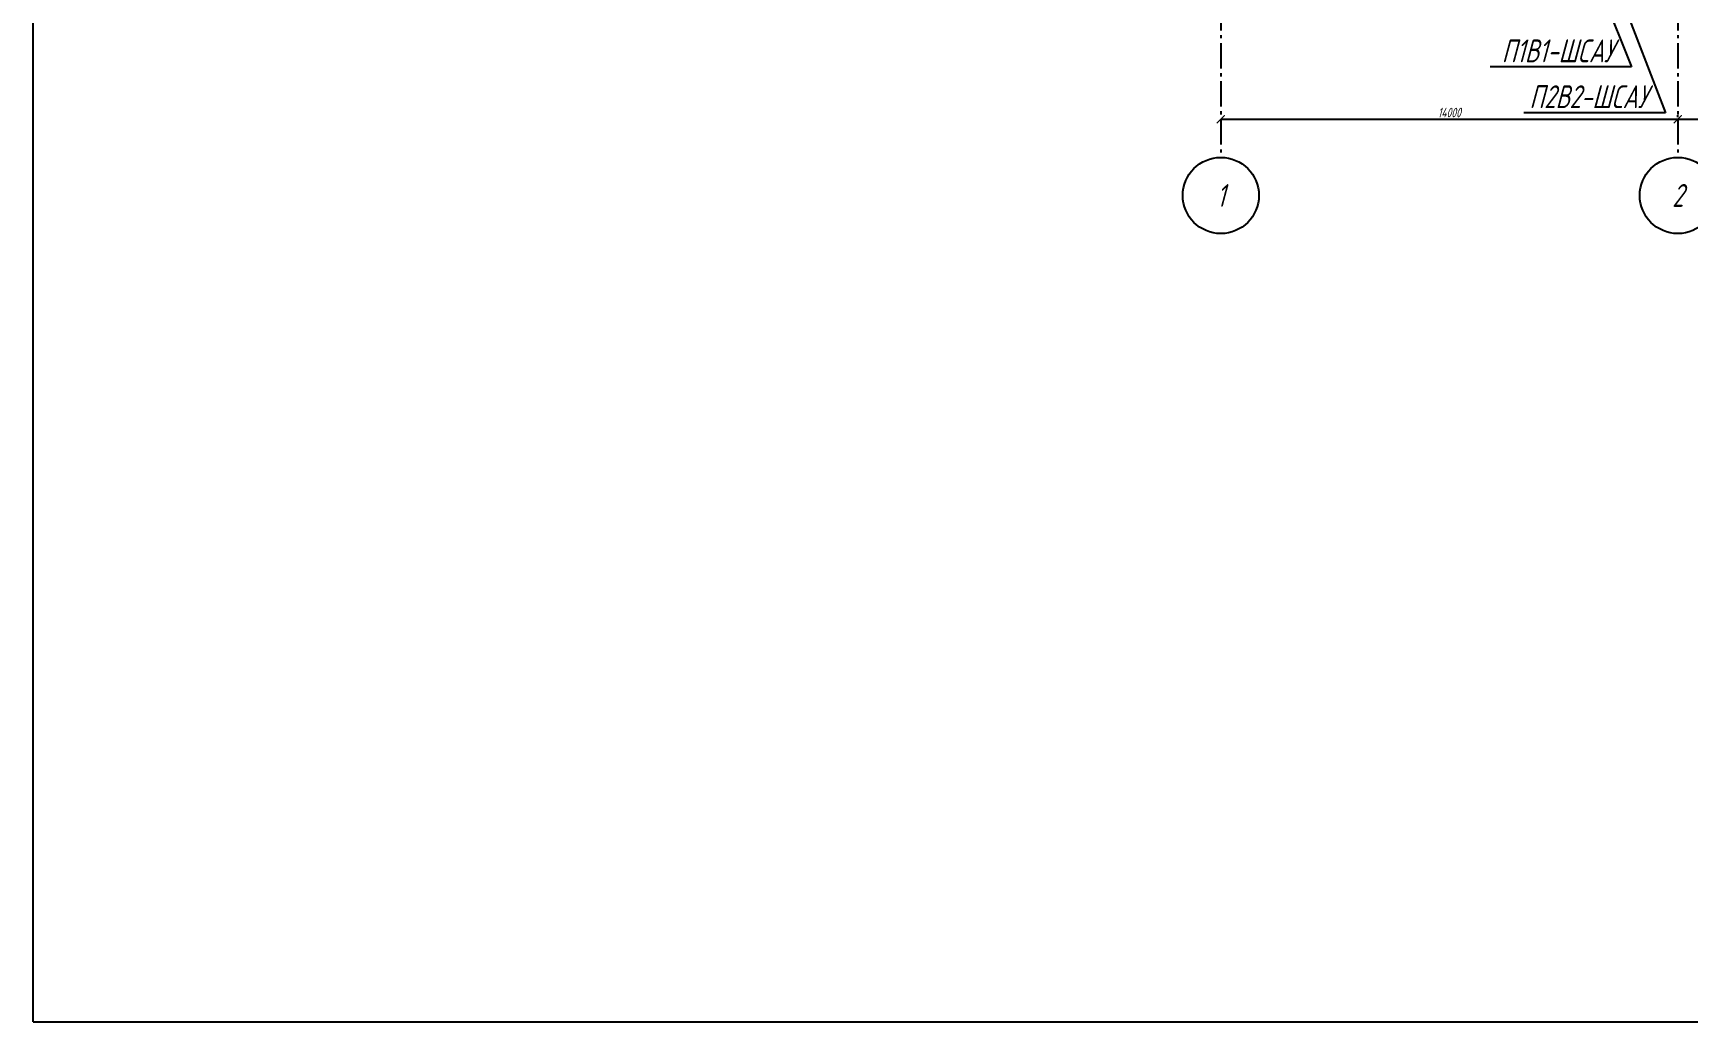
# Model space of a CAD drawing. Header units: millimetres. Extents: x 6735 to 13224, y -12144 to -9633.
# Drawn here: x 11886 to 12408, y -11015 to -10703 of the extents above; entities that cross this region are included whole.
import ezdxf
from ezdxf import colors
from ezdxf.entities.mleader import LeaderData, LeaderLine
from ezdxf.enums import TextEntityAlignment as Align
from ezdxf.math import Vec2, Vec3

# ---------------------------------------------------------------- set-up
doc = ezdxf.new("R2010")
doc.units = ezdxf.units.MM
doc.linetypes.add('gost6', pattern=[12, 8, -1.5, 1, -1.5])
doc.layers.get('Defpoints').update_dxf_attribs({"color": 33})
for name, color, linetype, lineweight in [('Линия выноска', 137, 'Continuous', 25), ('Осевая', 4, 'gost6', 25), ('Размерная', 4, 'Continuous', 25), ('Рамка толстая', 7, 'Continuous', 60), ('Рамка тонкая', 5, 'Continuous', 25), ('Текст', 2, 'Continuous', 25)]:
    doc.layers.add(name, color=color, linetype=linetype, lineweight=lineweight)
doc.styles.add('Simplex', font='simplex.shx', dxfattribs={"width": 0.7, "oblique": 15})
doc.dimstyles.new('ISO-25', dxfattribs={"dimtxt": 3, "dimasz": 2.5, "dimexe": 1.25, "dimexo": 0.625, "dimtad": 1, "dimtxsty": 'Simplex', "dimcen": 2.5, "dimclrt": 2, "dimadec": 0, "dimazin": 0, "dimtfac": 1, "dimtmove": 0, "dimatfit": 3, "dimfxl": 1, "dimarcsym": 0})

# ---------------------------------------------------------------- blocks, each defined once
blk = doc.blocks.new('_ArchTick')
at = {"color": 0, "linetype": 'ByBlock', "const_width": 0.15}
blk.add_lwpolyline([(-0.5, -0.5), (0.5, 0.5)], dxfattribs=at)
blk = doc.blocks.new('*D523')
at = {"layer": 'Defpoints', "color": 0, "transparency": 16777216}
for p in [(12260.5, -10730.26), (12404.5, -10730.26), (12404.5, -10730.26)]:
    blk.add_point(p, dxfattribs=at)
at = {"layer": 'Размерная', "color": 0, "lineweight": -2, "transparency": 16777216}
for p, q in [((12260.5, -10730.26), (12404.5, -10730.26)), ((12404.5, -10729.64), (12404.5, -10729.01)), ((12260.5, -10730.89), (12260.5, -10731.51))]:
    blk.add_line(p, q, dxfattribs=at)
at = {"layer": 'Размерная', "color": 0, "lineweight": -2, "transparency": 16777216, "xscale": 2.5, "yscale": 2.5, "zscale": 2.5, "rotation": 180}
blk.add_blockref('_ArchTick', (12260.5, -10730.26), dxfattribs=at)
at = {"layer": 'Размерная', "color": 0, "lineweight": -2, "transparency": 16777216, "xscale": 2.5, "yscale": 2.5, "zscale": 2.5}
blk.add_blockref('_ArchTick', (12404.5, -10730.26), dxfattribs=at)
at = {"layer": 'Размерная', "color": 2, "lineweight": 25, "transparency": 16777216, "insert": (12332.5, -10728.14), "char_height": 3, "attachment_point": 5, "style": 'Simplex'}
blk.add_mtext('14000', dxfattribs=at)
blk = doc.blocks.new('*D524')
at = {"layer": 'Defpoints', "color": 0, "transparency": 16777216}
for p in [(12404.5, -10730.26), (12548.5, -10730.26), (12548.5, -10730.26)]:
    blk.add_point(p, dxfattribs=at)
at = {"layer": 'Размерная', "color": 0, "lineweight": -2, "transparency": 16777216}
for p, q in [((12404.5, -10730.26), (12548.5, -10730.26)), ((12548.5, -10729.64), (12548.5, -10729.01)), ((12404.5, -10730.89), (12404.5, -10731.51))]:
    blk.add_line(p, q, dxfattribs=at)
at = {"layer": 'Размерная', "color": 0, "lineweight": -2, "transparency": 16777216, "xscale": 2.5, "yscale": 2.5, "zscale": 2.5, "rotation": 180}
blk.add_blockref('_ArchTick', (12404.5, -10730.26), dxfattribs=at)
at = {"layer": 'Размерная', "color": 0, "lineweight": -2, "transparency": 16777216, "xscale": 2.5, "yscale": 2.5, "zscale": 2.5}
blk.add_blockref('_ArchTick', (12548.5, -10730.26), dxfattribs=at)
at = {"layer": 'Размерная', "color": 2, "lineweight": 25, "transparency": 16777216, "insert": (12476.5, -10728.14), "char_height": 3, "attachment_point": 5, "style": 'Simplex'}
blk.add_mtext('14000', dxfattribs=at)
blk = doc.blocks.new('_None')

msp = doc.modelspace()

# ---------------------------------------------------------------- linework, layer by layer
at = {"layer": 'Осевая', "lineweight": 25}
for p, q in [((12260.50216, -10670.26112), (12260.50216, -10742.26112)), ((12404.50216, -10670.26112), (12404.50216, -10742.26112))]:
    msp.add_line(p, q, dxfattribs=at)
at = {"layer": 'Рамка толстая', "color": 18, "lineweight": -2, "true_color": 0x000000}
for q in [(11886.25548, -10045.9668), (13219.38048, -11014.5918)]:
    msp.add_line((11886.25548, -11014.5918), q, dxfattribs=at)
at = {"layer": 'Рамка тонкая', "lineweight": 25}
for centre in [(12260.50216, -10754.26112), (12404.50216, -10754.26112)]:
    msp.add_circle(centre, 12, dxfattribs=at)

# ---------------------------------------------------------------- texts
at = {"layer": 'Текст', "lineweight": 25, "style": 'Simplex', "oblique": 15, "width": 0.7}
for s, p in [('1', (12260.50216, -10754.26112)), ('2', (12404.50216, -10754.26112))]:
    msp.add_text(s, height=7.2, dxfattribs=at).set_placement(p, align=Align.MIDDLE_CENTER)

# ---------------------------------------------------------------- dimensions: what is measured, and where the dimension line sits
at = {"layer": 'Размерная', "lineweight": 25}
for base, p1, p2, picture, middle in [((12404.50216, -10730.26112), (12260.50216, -10730.26112), (12404.50216, -10730.26112), '*D523', (12332.50216, -10728.13612)), ((12548.50216, -10730.26112), (12404.50216, -10730.26112), (12548.50216, -10730.26112), '*D524', (12476.50216, -10728.13612))]:
    dim = msp.add_linear_dim(base=base, p1=p1, p2=p2, dimstyle='ISO-25', override={"dimlfac": 100, "dimrnd": 1000, "dimblk1": 'ArchTick', "dimblk2": 'ArchTick', "dimsah": 1}, dxfattribs=at)
    dim.commit()
    dim.dimension.update_dxf_attribs({"geometry": picture, "text_midpoint": middle})

# ---------------------------------------------------------------- leaders
at = {"layer": 'Линия выноска', "lineweight": 25}
ml = msp.add_multileader_mtext('Standard', dxfattribs=at)
ml.set_content('\\pxsm0.75;Клеммник \\Pкомплектно с установкой', color=2, style='Simplex')
ml.set_leader_properties()
ml.set_arrow_properties(name='NONE')
ml.build(insert=Vec2(0, 0))
ml.multileader.update_dxf_attribs({"text_left_attachment_type": 6, "text_right_attachment_type": 6, "dogleg_length": 0.62405, "arrow_head_size": 1.44})
ctx = ml.context
ctx.base_point, ctx.char_height, ctx.arrow_head_size, ctx.landing_gap_size, ctx.plane_origin = Vec3(12099.47408, -10682.78101), 7.2, 1.44, 4.8, Vec3(12078.8286, -10701.07085)
ctx.left_attachment, ctx.right_attachment, ctx.text_align_type = 6, 6, 2
notes = []
notes.append((ctx, [(1, (1, 1, 0), (12214.43657, -10682.78101), (-1, 0), 0.74886, [(0, [(12306.43212, -10619.75259)], 0, [])])]))
ctx.mtext.insert, ctx.mtext.alignment, ctx.mtext.flow_direction = Vec3(12208.88771, -10673.18101), 3, 5
ml = msp.add_multileader_mtext('Standard', dxfattribs=at)
ml.set_content('П1В1-ШСАУ', color=2, style='Simplex')
ml.set_leader_properties()
ml.set_arrow_properties(name='NONE')
ml.build(insert=Vec2(0, 0))
ml.multileader.update_dxf_attribs({"text_left_attachment_type": 6, "text_right_attachment_type": 6, "dogleg_length": 0.62405, "arrow_head_size": 1.44})
ctx = ml.context
ctx.base_point, ctx.char_height, ctx.arrow_head_size, ctx.landing_gap_size, ctx.plane_origin = Vec3(12334.45458, -10713.76543), 7.2, 1.44, 4.8, Vec3(12267.20298, -10658.20506)
ctx.left_attachment, ctx.right_attachment, ctx.text_align_type = 6, 6, 2
notes.append((ctx, [(1, (1, 1, 0), (12389.93268, -10713.76543), (-1, 0), 0.74886, [(0, [(12366.35325, -10655.1936)], 0, [])])]))
ctx.mtext.insert, ctx.mtext.alignment, ctx.mtext.flow_direction = Vec3(12384.38382, -10705.12543), 3, 5
ml = msp.add_multileader_mtext('Standard', dxfattribs=at)
ml.set_content('П2В2-ШСАУ', color=2, style='Simplex')
ml.set_leader_properties()
ml.set_arrow_properties(name='NONE')
ml.build(insert=Vec2(0, 0))
ml.multileader.update_dxf_attribs({"text_left_attachment_type": 6, "text_right_attachment_type": 6, "dogleg_length": 0.62405, "arrow_head_size": 1.44})
ctx = ml.context
ctx.base_point, ctx.char_height, ctx.arrow_head_size, ctx.landing_gap_size, ctx.plane_origin = Vec3(12343.17303, -10728.19854), 7.2, 1.44, 4.8, Vec3(12267.20298, -10672.64311)
ctx.left_attachment, ctx.right_attachment, ctx.text_align_type = 6, 6, 2
notes.append((ctx, [(1, (1, 1, 0), (12400.57112, -10728.19854), (-1, 0), 0.74886, [(0, [(12372.4786, -10655.3077)], 0, [])])]))
ctx.mtext.insert, ctx.mtext.alignment, ctx.mtext.flow_direction = Vec3(12395.02226, -10719.55854), 3, 5
for ctx, leaders in notes:
    for number, flags, end, landing, length, lines in leaders:
        leader = LeaderData()
        leader.index, (leader.has_last_leader_line, leader.has_dogleg_vector, leader.attachment_direction) = number, flags
        leader.last_leader_point, leader.dogleg_vector, leader.dogleg_length = Vec3(end), Vec3(landing), length
        for number, points, colour, breaks in lines:
            line = LeaderLine()
            line.index, line.vertices, line.color, line.breaks = number, Vec3.list(points), colors.encode_raw_color(colour), breaks
            leader.lines.append(line)
        ctx.leaders.append(leader)

doc.saveas('drawing.dxf')
